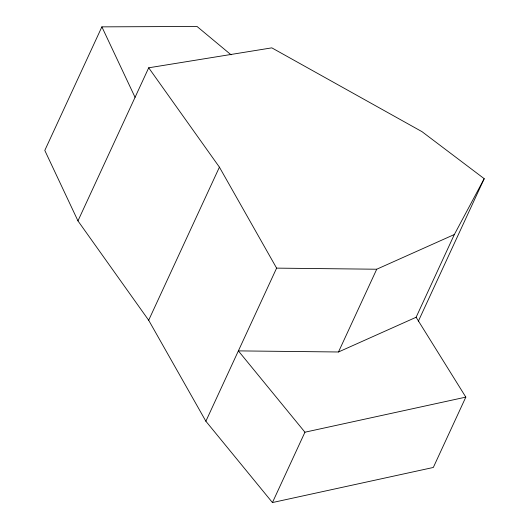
<?xml version="1.0" encoding="UTF-8"?>
<svg xmlns="http://www.w3.org/2000/svg" width="529" height="529" viewBox="0 0 529 529"><rect width="100%" height="100%" fill="white"/><g stroke="black" fill="none" stroke-linecap="round" stroke-linejoin="round"><path stroke-width="0.79" d="M231.054 54.804L196.993 26.45L101.885 26.86L44.793 150.428L77.961 220.891L148.675 320.25L205.874 421.229L272.442 502.55L433.317 467.464L465.824 397.12L416.118 317.255L454.351 234.506L484.207 178.683L422.016 131.675L271.82 47.855L148.702 67.798L77.961 220.891M148.675 320.25L219.416 167.157L148.702 67.798M205.874 421.229L276.607 268.13L219.416 167.157M465.824 397.12L304.942 432.206L238.374 350.886L338.487 351.983L376.727 269.228L454.351 234.506M272.442 502.55L304.942 432.206M418.3 321.321L484.207 178.683M338.487 351.983L416.118 317.255M276.607 268.13L376.727 269.228M101.885 26.86L135.06 97.329"/></g></svg>
